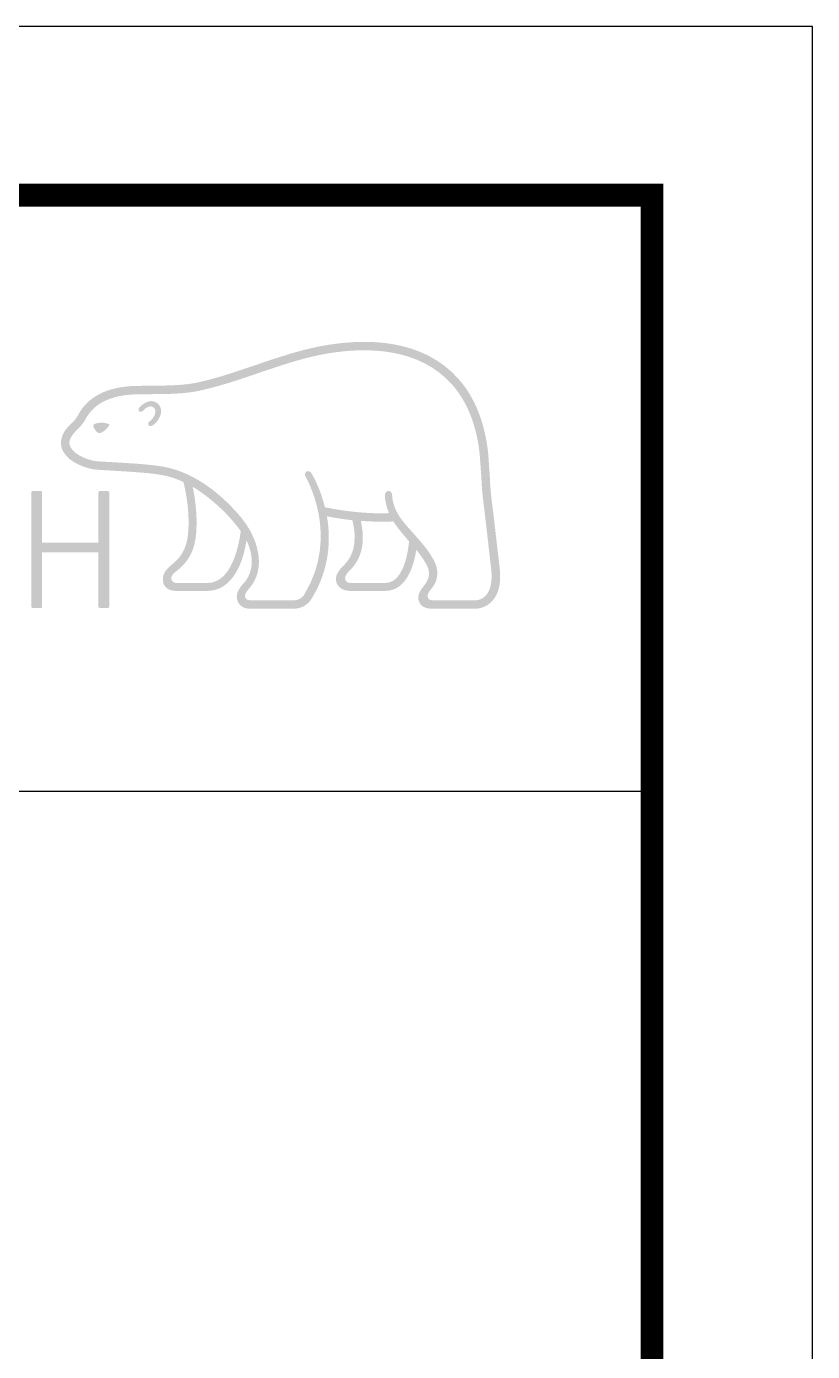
# Model space of a CAD drawing. Extents: x 0 to 3160, y 0 to 2315.
# Drawn here: x 2909.1 to 3159.5, y 1892.6 to 2315 of the extents above; entities that cross this region are included whole.
import ezdxf

# ---------------------------------------------------------------- set-up
doc = ezdxf.new("R2010")
doc.units = 0
doc.header["$LTSCALE"] = 10
doc.header["$MEASUREMENT"] = 0
doc.layers.get('0').update_dxf_attribs({"linetype": 'CONTINUOUS'})

msp = doc.modelspace()

# ---------------------------------------------------------------- hatches: boundary and pattern name
h = msp.add_hatch(color=5)
edge = h.paths.add_edge_path()
edge.add_spline(control_points=[(3046.68, 2202.75), (3035.34, 2215.47), (3017.67, 2215.6), (3004.82, 2213.48)], knot_values=[4, 4, 4, 4, 5, 5, 5, 5], degree=3, periodic=0)
edge.add_spline(control_points=[(3004.82, 2213.48), (2997.01, 2212.19), (2989.43, 2209.6), (2982.13, 2207.12)], knot_values=[5, 5, 5, 5, 6, 6, 6, 6], degree=3, periodic=0)
edge.add_spline(control_points=[(2982.13, 2207.12), (2976.06, 2205.04), (2969.73, 2202.88), (2963.4, 2201.5)], knot_values=[6, 6, 6, 6, 7, 7, 7, 7], degree=3, periodic=0)
edge.add_spline(control_points=[(2963.4, 2201.5), (2959.02, 2200.58), (2953.49, 2200.55), (2948.63, 2200.53)], knot_values=[7, 7, 7, 7, 8, 8, 8, 8], degree=3, periodic=0)
edge.add_spline(control_points=[(2948.63, 2200.53), (2948.63, 2200.53), (2943.98, 2200.45), (2943.98, 2200.45)], knot_values=[8.00001, 8.00001, 8.00001, 8.00001, 9, 9, 9, 9], degree=3, periodic=0)
edge.add_spline(control_points=[(2943.98, 2200.45), (2934.84, 2200.23), (2928.59, 2197.07), (2925.48, 2191.06)], knot_values=[9, 9, 9, 9, 10, 10, 10, 10], degree=3, periodic=0)
edge.add_spline(control_points=[(2925.48, 2191.06), (2925.48, 2191.06), (2925.32, 2190.79), (2925.32, 2190.79)], knot_values=[10.00001, 10.00001, 10.00001, 10.00001, 11, 11, 11, 11], degree=3, periodic=0)
edge.add_spline(control_points=[(2925.32, 2190.79), (2924.81, 2189.92), (2924.14, 2189.16), (2923.34, 2188.42)], knot_values=[11, 11, 11, 11, 12, 12, 12, 12], degree=3, periodic=0)
edge.add_spline(control_points=[(2923.34, 2188.42), (2922.5, 2187.59), (2921.65, 2186.75), (2921.05, 2185.66)], knot_values=[12, 12, 12, 12, 13, 13, 13, 13], degree=3, periodic=0)
edge.add_spline(control_points=[(2921.05, 2185.66), (2919.87, 2183.61), (2919.76, 2181.53), (2920.75, 2179.62)], knot_values=[13, 13, 13, 13, 14, 14, 14, 14], degree=3, periodic=0)
edge.add_spline(control_points=[(2920.75, 2179.62), (2922.71, 2175.95), (2928.24, 2173.99), (2931.54, 2173.74), (2931.54, 2173.74), (2936.46, 2173.44), (2936.46, 2173.44)], knot_values=[14, 14, 14, 14, 15, 15, 15, 16, 16, 16, 16], degree=3, periodic=0)
edge.add_spline(control_points=[(2936.46, 2173.44), (2941.67, 2173.13), (2948.19, 2172.76), (2952.05, 2172.07)], knot_values=[16, 16, 16, 16, 17, 17, 17, 17], degree=3, periodic=0)
edge.add_spline(control_points=[(2952.05, 2172.07), (2954.5, 2171.63), (2956.86, 2170.87), (2959.05, 2169.87)], knot_values=[17, 17, 17, 17, 18, 18, 18, 18], degree=3, periodic=0)
edge.add_spline(control_points=[(2959.05, 2169.87), (2959.17, 2169.63), (2961.11, 2162.49), (2960.7, 2154.61)], knot_values=[18, 18, 18, 18, 19, 19, 19, 19], degree=3, periodic=0)
edge.add_spline(control_points=[(2960.7, 2154.61), (2960.37, 2147.43), (2957.19, 2144.94), (2954.94, 2143.11)], knot_values=[19, 19, 19, 19, 20, 20, 20, 20], degree=3, periodic=0)
edge.add_spline(control_points=[(2954.94, 2143.11), (2954.91, 2143.08), (2952.7, 2141.36), (2952.56, 2139.23)], knot_values=[20, 20, 20, 20, 21, 21, 21, 21], degree=3, periodic=0)
edge.add_spline(control_points=[(2952.56, 2139.23), (2952.44, 2138.08), (2952.75, 2137.04), (2953.44, 2136.32)], knot_values=[21, 21, 21, 21, 22, 22, 22, 22], degree=3, periodic=0)
edge.add_spline(control_points=[(2953.44, 2136.32), (2954.2, 2135.49), (2955.33, 2135.1), (2956.81, 2135.1), (2956.81, 2135.1), (2966.72, 2135.1), (2966.72, 2135.1)], knot_values=[22, 22, 22, 22, 23, 23, 23, 24, 24, 24, 24], degree=3, periodic=0)
edge.add_spline(control_points=[(2966.72, 2135.1), (2974.85, 2135.1), (2978.3, 2144.6), (2979.16, 2151.23)], knot_values=[24, 24, 24, 24, 25, 25, 25, 25], degree=3, periodic=0)
edge.add_spline(control_points=[(2979.16, 2151.23), (2981.56, 2146.48), (2981.5, 2141.11), (2978.45, 2137.72)], knot_values=[25, 25, 25, 25, 26, 26, 26, 26], degree=3, periodic=0)
edge.add_spline(control_points=[(2978.45, 2137.72), (2978.45, 2137.72), (2975.81, 2135.26), (2976.11, 2132.91)], knot_values=[26.00001, 26.00001, 26.00001, 26.00001, 27, 27, 27, 27], degree=3, periodic=0)
edge.add_spline(control_points=[(2976.11, 2132.91), (2976.36, 2130.43), (2978.42, 2129.44), (2980.08, 2129.44), (2980.08, 2129.44), (2994.22, 2129.44), (2994.22, 2129.44)], knot_values=[27, 27, 27, 27, 28, 28, 28, 29, 29, 29, 29], degree=3, periodic=0)
edge.add_spline(control_points=[(2994.22, 2129.44), (2996.71, 2129.44), (2998.69, 2130.57), (3000.01, 2132.73)], knot_values=[29, 29, 29, 29, 30, 30, 30, 30], degree=3, periodic=0)
edge.add_spline(control_points=[(3000.01, 2132.73), (3005.78, 2142.24), (3006.07, 2151.61), (3004.82, 2158.9)], knot_values=[30, 30, 30, 30, 31, 31, 31, 31], degree=3, periodic=0)
edge.add_spline(control_points=[(3004.82, 2158.9), (3006.53, 2158.55), (3009.42, 2158.02), (3012.93, 2157.64)], knot_values=[31, 31, 31, 31, 32, 32, 32, 32], degree=3, periodic=0)
edge.add_spline(control_points=[(3012.93, 2157.64), (3013.16, 2156.63), (3013.55, 2154.43), (3013.55, 2154.43)], knot_values=[32, 32, 32, 32, 33, 33, 33, 33], degree=3, periodic=0)
edge.add_spline(control_points=[(3013.55, 2154.43), (3013.63, 2153.57), (3013.63, 2152.82), (3013.63, 2152.11)], knot_values=[33, 33, 33, 33, 34, 34, 34, 34], degree=3, periodic=0)
edge.add_spline(control_points=[(3013.63, 2152.11), (3013.63, 2146.63), (3011.2, 2144.26), (3009.84, 2142.92)], knot_values=[34, 34, 34, 34, 35, 35, 35, 35], degree=3, periodic=0)
edge.add_spline(control_points=[(3009.84, 2142.92), (3009.79, 2142.91), (3007.94, 2141.03), (3007.73, 2139.45)], knot_values=[35, 35, 35, 35, 36, 36, 36, 36], degree=3, periodic=0)
edge.add_spline(control_points=[(3007.73, 2139.45), (3007.73, 2139.45), (3007.33, 2137.81), (3008.75, 2136.36)], knot_values=[36.00001, 36.00001, 36.00001, 36.00001, 37, 37, 37, 37], degree=3, periodic=0)
edge.add_spline(control_points=[(3008.75, 2136.36), (3009.54, 2135.54), (3010.8, 2135.1), (3012.46, 2135.1), (3012.46, 2135.1), (3023.42, 2135.1), (3023.42, 2135.1)], knot_values=[37, 37, 37, 37, 38, 38, 38, 39, 39, 39, 39], degree=3, periodic=0)
edge.add_spline(control_points=[(3023.42, 2135.1), (3030.44, 2135.1), (3032.6, 2143.77), (3033.29, 2148.22)], knot_values=[39, 39, 39, 39, 40, 40, 40, 40], degree=3, periodic=0)
edge.add_spline(control_points=[(3033.29, 2148.22), (3034.55, 2146.64), (3035.96, 2144.75), (3036.82, 2142.92)], knot_values=[40, 40, 40, 40, 41, 41, 41, 41], degree=3, periodic=0)
edge.add_spline(control_points=[(3036.82, 2142.92), (3037.4, 2141.69), (3037.49, 2140.31), (3037.05, 2139.02)], knot_values=[41, 41, 41, 41, 42, 42, 42, 42], degree=3, periodic=0)
edge.add_spline(control_points=[(3037.05, 2139.02), (3036.34, 2136.7), (3033.39, 2135.03), (3034, 2132.24)], knot_values=[42, 42, 42, 42, 43, 43, 43, 43], degree=3, periodic=0)
edge.add_spline(control_points=[(3034, 2132.24), (3034.51, 2130.09), (3036.31, 2129.44), (3038.18, 2129.44), (3038.18, 2129.44), (3052.25, 2129.44), (3052.25, 2129.44)], knot_values=[43, 43, 43, 43, 44, 44, 44, 45, 45, 45, 45], degree=3, periodic=0)
edge.add_spline(control_points=[(3052.25, 2129.44), (3052.36, 2129.44), (3055.18, 2129.41), (3057.43, 2131.81)], knot_values=[45, 45, 45, 45, 46, 46, 46, 46], degree=3, periodic=0)
edge.add_spline(control_points=[(3057.43, 2131.81), (3059.55, 2134.09), (3060.36, 2137.47), (3059.88, 2142.19)], knot_values=[46, 46, 46, 46, 47, 47, 47, 47], degree=3, periodic=0)
edge.add_spline(control_points=[(3059.88, 2142.19), (3059.88, 2142.19), (3057.75, 2160.6), (3057.75, 2160.6)], knot_values=[0, 0, 0, 0, 1, 1, 1, 1], degree=3, periodic=0)
edge.add_spline(control_points=[(3057.75, 2160.6), (3056.97, 2165.95), (3056.85, 2168.82), (3056.71, 2171.66), (3056.71, 2171.66), (3056.2, 2178.93), (3056.2, 2178.93)], knot_values=[1, 1, 1, 1, 2, 2, 2, 3, 3, 3, 3], degree=3, periodic=0)
edge.add_spline(control_points=[(3056.2, 2178.93), (3055.13, 2188.85), (3051.91, 2196.87), (3046.68, 2202.75)], knot_values=[3, 3, 3, 3, 4, 4, 4, 4], degree=3, periodic=0)
edge = h.paths.add_edge_path(flags=16)
edge.add_spline(control_points=[(2963.98, 2198.88), (2970.49, 2200.28), (2976.87, 2202.46), (2983.02, 2204.56)], knot_values=[31, 31, 31, 31, 32, 32, 32, 32], degree=3, periodic=0)
edge.add_spline(control_points=[(2983.02, 2204.56), (2990.19, 2207.02), (2997.66, 2209.56), (3005.28, 2210.84)], knot_values=[32, 32, 32, 32, 33, 33, 33, 33], degree=3, periodic=0)
edge.add_spline(control_points=[(3005.28, 2210.84), (3017.46, 2212.85), (3034.14, 2212.73), (3044.62, 2200.96)], knot_values=[33, 33, 33, 33, 34, 34, 34, 34], degree=3, periodic=0)
edge.add_spline(control_points=[(3044.62, 2200.96), (3049.48, 2195.5), (3052.49, 2187.99), (3053.5, 2178.64), (3053.5, 2178.64), (3054.01, 2171.53), (3054.01, 2171.53)], knot_values=[34, 34, 34, 34, 35, 35, 35, 36, 36, 36, 36], degree=3, periodic=0)
edge.add_spline(control_points=[(3054.01, 2171.53), (3054.14, 2168.66), (3054.31, 2165.69), (3055.07, 2160.24), (3055.07, 2160.24), (3057.17, 2141.88), (3057.17, 2141.88)], knot_values=[36, 36, 36, 36, 37, 37, 37, 38, 38, 38, 38], degree=3, periodic=0)
edge.add_spline(control_points=[(3057.17, 2141.88), (3057.54, 2138.07), (3056.94, 2135.34), (3055.49, 2133.69)], knot_values=[38, 38, 38, 38, 39, 39, 39, 39], degree=3, periodic=0)
edge.add_spline(control_points=[(3055.49, 2133.69), (3054.1, 2132.14), (3052.36, 2132.12), (3052.25, 2132.12), (3052.25, 2132.12), (3038.42, 2132.12), (3038.42, 2132.12)], knot_values=[0, 0, 0, 0, 1, 1, 1, 2, 2, 2, 2], degree=3, periodic=0)
edge.add_spline(control_points=[(3038.42, 2132.12), (3037.56, 2132.12), (3036.91, 2132.49), (3036.91, 2133.48)], knot_values=[2, 2, 2, 2, 3, 3, 3, 3], degree=3, periodic=0)
edge.add_spline(control_points=[(3036.91, 2133.48), (3036.91, 2134.93), (3038.75, 2136.12), (3039.46, 2137.98)], knot_values=[3, 3, 3, 3, 4, 4, 4, 4], degree=3, periodic=0)
edge.add_spline(control_points=[(3039.46, 2137.98), (3040.24, 2139.98), (3040.15, 2142.15), (3039.26, 2144.09)], knot_values=[4, 4, 4, 4, 5, 5, 5, 5], degree=3, periodic=0)
edge.add_spline(control_points=[(3039.26, 2144.09), (3037.61, 2147.55), (3035.15, 2150.3), (3032.8, 2152.96)], knot_values=[5, 5, 5, 5, 6, 6, 6, 6], degree=3, periodic=0)
edge.add_spline(control_points=[(3032.8, 2152.96), (3029.43, 2156.73), (3025.84, 2160.34), (3025.61, 2165.53)], knot_values=[6, 6, 6, 6, 7, 7, 7, 7], degree=3, periodic=0)
edge.add_spline(control_points=[(3025.61, 2165.53), (3025.54, 2166.27), (3025.22, 2166.99), (3024.46, 2166.97)], knot_values=[7, 7, 7, 7, 8, 8, 8, 8], degree=3, periodic=0)
edge.add_spline(control_points=[(3024.46, 2166.97), (3023.74, 2166.94), (3023.23, 2166.27), (3023.26, 2165.31)], knot_values=[8, 8, 8, 8, 9, 9, 9, 9], degree=3, periodic=0)
edge.add_spline(control_points=[(3023.26, 2165.31), (3023.42, 2163.33), (3023.94, 2161.53), (3024.62, 2159.9)], knot_values=[9, 9, 9, 9, 10, 10, 10, 10], degree=3, periodic=0)
edge.add_spline(control_points=[(3024.62, 2159.9), (3015.51, 2159.51), (3006.37, 2161.31), (3004.18, 2161.76)], knot_values=[10, 10, 10, 10, 11, 11, 11, 11], degree=3, periodic=0)
edge.add_spline(control_points=[(3004.18, 2161.76), (3002.58, 2168.29), (2999.95, 2172.51), (2999.92, 2172.6)], knot_values=[11, 11, 11, 11, 12, 12, 12, 12], degree=3, periodic=0)
edge.add_spline(control_points=[(2999.92, 2172.6), (2999.51, 2173.26), (2998.82, 2173.48), (2998.31, 2173.16)], knot_values=[12, 12, 12, 12, 13, 13, 13, 13], degree=3, periodic=0)
edge.add_spline(control_points=[(2998.31, 2173.16), (2997.77, 2172.84), (2997.66, 2172.07), (2998.06, 2171.43)], knot_values=[13, 13, 13, 13, 14, 14, 14, 14], degree=3, periodic=0)
edge.add_spline(control_points=[(2998.06, 2171.43), (2998.16, 2171.24), (3009, 2152.82), (2997.7, 2134.1)], knot_values=[14, 14, 14, 14, 15, 15, 15, 15], degree=3, periodic=0)
edge.add_spline(control_points=[(2997.7, 2134.1), (2996.9, 2132.75), (2995.77, 2132.12), (2994.22, 2132.12), (2994.22, 2132.12), (2980.15, 2132.12), (2980.15, 2132.12)], knot_values=[15, 15, 15, 15, 16, 16, 16, 17, 17, 17, 17], degree=3, periodic=0)
edge.add_spline(control_points=[(2980.15, 2132.12), (2979.57, 2132.12), (2978.71, 2132.54), (2978.71, 2133.49)], knot_values=[17, 17, 17, 17, 18, 18, 18, 18], degree=3, periodic=0)
edge.add_spline(control_points=[(2978.71, 2133.49), (2978.71, 2134.47), (2980.07, 2135.91), (2980.07, 2135.91)], knot_values=[18, 18, 18, 18, 19, 19, 19, 19], degree=3, periodic=0)
edge.add_spline(control_points=[(2980.07, 2135.91), (2985.72, 2142.24), (2982.87, 2152.08), (2977.41, 2158.6)], knot_values=[19, 19, 19, 19, 20, 20, 20, 20], degree=3, periodic=0)
edge.add_spline(control_points=[(2977.41, 2158.6), (2972.13, 2164.88), (2963.52, 2172.78), (2952.51, 2174.75)], knot_values=[20, 20, 20, 20, 21, 21, 21, 21], degree=3, periodic=0)
edge.add_spline(control_points=[(2952.51, 2174.75), (2948.53, 2175.44), (2941.91, 2175.83), (2936.59, 2176.13), (2936.59, 2176.13), (2931.74, 2176.41), (2931.74, 2176.41)], knot_values=[21, 21, 21, 21, 22, 22, 22, 23, 23, 23, 23], degree=3, periodic=0)
edge.add_spline(control_points=[(2931.74, 2176.41), (2929.04, 2176.63), (2924.58, 2178.27), (2923.17, 2180.87)], knot_values=[23, 23, 23, 23, 24, 24, 24, 24], degree=3, periodic=0)
edge.add_spline(control_points=[(2923.17, 2180.87), (2922.57, 2181.95), (2922.65, 2183.09), (2923.43, 2184.3)], knot_values=[24, 24, 24, 24, 25, 25, 25, 25], degree=3, periodic=0)
edge.add_spline(control_points=[(2923.43, 2184.3), (2923.87, 2185.1), (2924.58, 2185.8), (2925.29, 2186.52)], knot_values=[25, 25, 25, 25, 26, 26, 26, 26], degree=3, periodic=0)
edge.add_spline(control_points=[(2925.29, 2186.52), (2926.13, 2187.4), (2926.99, 2188.27), (2927.68, 2189.46)], knot_values=[26, 26, 26, 26, 27, 27, 27, 27], degree=3, periodic=0)
edge.add_spline(control_points=[(2927.68, 2189.46), (2927.68, 2189.46), (2927.89, 2189.82), (2927.89, 2189.82)], knot_values=[27.00001, 27.00001, 27.00001, 27.00001, 28, 28, 28, 28], degree=3, periodic=0)
edge.add_spline(control_points=[(2927.89, 2189.82), (2930.57, 2194.9), (2935.95, 2197.55), (2944.08, 2197.77)], knot_values=[28, 28, 28, 28, 29, 29, 29, 29], degree=3, periodic=0)
edge.add_spline(control_points=[(2944.08, 2197.77), (2944.08, 2197.77), (2948.63, 2197.82), (2948.63, 2197.82)], knot_values=[29.00001, 29.00001, 29.00001, 29.00001, 30, 30, 30, 30], degree=3, periodic=0)
edge.add_spline(control_points=[(2948.63, 2197.82), (2953.6, 2197.85), (2959.31, 2197.87), (2963.98, 2198.88)], knot_values=[30, 30, 30, 30, 31, 31, 31, 31], degree=3, periodic=0)
edge = h.paths.add_edge_path(flags=0)
edge.add_spline(control_points=[(2950.59, 2195.08), (2951.53, 2194.36), (2952.14, 2193.32), (2951.98, 2192.06)], knot_values=[8, 8, 8, 8, 9, 9, 9, 9], degree=3, periodic=0)
edge.add_spline(control_points=[(2951.98, 2192.06), (2951.8, 2190.25), (2950.23, 2188.31), (2949.04, 2187.71)], knot_values=[7, 7, 7, 7, 8, 8, 8, 8], degree=3, periodic=0)
edge.add_spline(control_points=[(2949.04, 2187.71), (2948.63, 2187.55), (2948.1, 2187.64), (2947.94, 2188.05)], knot_values=[6, 6, 6, 6, 7, 7, 7, 7], degree=3, periodic=0)
edge.add_spline(control_points=[(2947.94, 2188.05), (2947.74, 2188.45), (2947.99, 2188.96), (2948.38, 2189.2)], knot_values=[5, 5, 5, 5, 6, 6, 6, 6], degree=3, periodic=0)
edge.add_spline(control_points=[(2948.38, 2189.2), (2949.04, 2189.6), (2950.04, 2190.91), (2950.15, 2192.03)], knot_values=[4, 4, 4, 4, 5, 5, 5, 5], degree=3, periodic=0)
edge.add_spline(control_points=[(2950.15, 2192.03), (2950.23, 2192.71), (2950.04, 2193.25), (2949.49, 2193.64)], knot_values=[3, 3, 3, 3, 4, 4, 4, 4], degree=3, periodic=0)
edge.add_spline(control_points=[(2949.49, 2193.64), (2948.03, 2194.66), (2946.34, 2192.66), (2946.17, 2192.51)], knot_values=[2, 2, 2, 2, 3, 3, 3, 3], degree=3, periodic=0)
edge.add_spline(control_points=[(2946.17, 2192.51), (2945.86, 2192.16), (2945.33, 2192.08), (2945.03, 2192.36)], knot_values=[1, 1, 1, 1, 2, 2, 2, 2], degree=3, periodic=0)
edge.add_spline(control_points=[(2945.03, 2192.36), (2944.66, 2192.66), (2944.72, 2193.2), (2945.03, 2193.56)], knot_values=[0, 0, 0, 0, 1, 1, 1, 1], degree=3, periodic=0)
edge.add_spline(control_points=[(2945.03, 2193.56), (2945.93, 2194.54), (2948.38, 2196.6), (2950.59, 2195.08)], knot_values=[9, 9, 9, 9, 10, 10, 10, 10], degree=3, periodic=0)
edge = h.paths.add_edge_path(flags=16)
edge.add_spline(control_points=[(2963.24, 2154.49), (2963.52, 2160.18), (2962.68, 2165.4), (2962.06, 2168.29), (2962.06, 2168.29), (2970.9, 2163.23), (2977.36, 2154.15)], knot_values=[5, 5, 5, 5, 6, 6, 6, 7, 7, 7, 7], degree=3, periodic=0)
edge.add_spline(control_points=[(2977.36, 2154.15), (2976.87, 2150.3), (2974.71, 2137.63), (2966.72, 2137.63), (2966.72, 2137.63), (2956.81, 2137.63), (2956.81, 2137.63)], knot_values=[0, 0, 0, 0, 1, 1, 1, 2, 2, 2, 2], degree=3, periodic=0)
edge.add_spline(control_points=[(2956.81, 2137.63), (2956.05, 2137.63), (2955.21, 2138.24), (2955.21, 2139.19)], knot_values=[2, 2, 2, 2, 3, 3, 3, 3], degree=3, periodic=0)
edge.add_spline(control_points=[(2955.21, 2139.19), (2955.21, 2140.15), (2956.44, 2141.11), (2956.56, 2141.15)], knot_values=[3, 3, 3, 3, 4, 4, 4, 4], degree=3, periodic=0)
edge.add_spline(control_points=[(2956.56, 2141.15), (2959.05, 2143.13), (2962.83, 2146.18), (2963.24, 2154.49)], knot_values=[4, 4, 4, 4, 5, 5, 5, 5], degree=3, periodic=0)
edge = h.paths.add_edge_path(flags=0)
edge.add_spline(control_points=[(2935.4, 2188.27), (2935.4, 2188.27), (2935.72, 2188.12), (2935.25, 2187.58)], knot_values=[1.00001, 1.00001, 1.00001, 1.00001, 2, 2, 2, 2], degree=3, periodic=0)
edge.add_spline(control_points=[(2935.25, 2187.58), (2934.06, 2185.9), (2932.85, 2185.53), (2932.85, 2185.53)], knot_values=[2, 2, 2, 2, 2.99999, 2.99999, 2.99999, 2.99999], degree=3, periodic=0)
edge.add_spline(control_points=[(2932.85, 2185.53), (2932.85, 2185.53), (2931.95, 2185.22), (2931.44, 2185.82)], knot_values=[3.00001, 3.00001, 3.00001, 3.00001, 4, 4, 4, 4], degree=3, periodic=0)
edge.add_spline(control_points=[(2931.44, 2185.82), (2930.43, 2187.02), (2930.38, 2187.69), (2930.38, 2187.69), (2930.38, 2187.69), (2930.29, 2188.2), (2930.8, 2188.32)], knot_values=[4, 4, 4, 4, 5, 5, 5, 6, 6, 6, 6], degree=3, periodic=0)
edge.add_spline(control_points=[(2935.4, 2188.27), (2932.85, 2189.26), (2930.8, 2188.32), (2930.8, 2188.32)], knot_values=[0.00001, 0.00001, 0.00001, 0.00001, 1, 1, 1, 1], degree=3, periodic=0)
edge = h.paths.add_edge_path(flags=16)
edge.add_spline(control_points=[(3015.66, 2157.43), (3018.76, 2157.2), (3022.63, 2157.06), (3025.96, 2157.26)], knot_values=[6, 6, 6, 6, 7, 7, 7, 7], degree=3, periodic=0)
edge.add_spline(control_points=[(3025.96, 2157.26), (3027.23, 2155.27), (3029.35, 2152.77), (3030.98, 2150.89)], knot_values=[7, 7, 7, 7, 8, 8, 8, 8], degree=3, periodic=0)
edge.add_spline(control_points=[(3030.98, 2150.89), (3030.95, 2150.73), (3030.09, 2137.63), (3023.42, 2137.63)], knot_values=[9, 9, 9, 9, 10, 10, 10, 10], degree=3, periodic=0)
edge.add_spline(control_points=[(3023.42, 2137.63), (3023.42, 2137.63), (3012.15, 2137.63), (3012.15, 2137.63)], knot_values=[0, 0, 0, 0, 1, 1, 1, 1], degree=3, periodic=0)
edge.add_spline(control_points=[(3012.15, 2137.63), (3011.26, 2137.63), (3010.6, 2138.32), (3010.6, 2139.19)], knot_values=[1, 1, 1, 1, 2, 2, 2, 2], degree=3, periodic=0)
edge.add_spline(control_points=[(3010.6, 2139.19), (3010.6, 2140.03), (3011.54, 2141.06), (3011.61, 2141.11)], knot_values=[2, 2, 2, 2, 3, 3, 3, 3], degree=3, periodic=0)
edge.add_spline(control_points=[(3011.61, 2141.11), (3013.93, 2143.34), (3016.25, 2146.38), (3016.25, 2152.06)], knot_values=[3, 3, 3, 3, 4, 4, 4, 4], degree=3, periodic=0)
edge.add_spline(control_points=[(3016.25, 2152.06), (3016.25, 2152.88), (3016.21, 2153.77), (3016.09, 2154.69)], knot_values=[4, 4, 4, 4, 5, 5, 5, 5], degree=3, periodic=0)
edge.add_spline(control_points=[(3016.09, 2154.69), (3016.09, 2154.69), (3015.79, 2156.34), (3015.66, 2157.43)], knot_values=[5.00001, 5.00001, 5.00001, 5.00001, 6, 6, 6, 6], degree=3, periodic=0)
h = msp.add_hatch(color=5)
edge = h.paths.add_edge_path()
edge.add_spline(control_points=[(2935.1, 2129.65), (2935.25, 2129.65), (2935.45, 2129.83), (2935.45, 2130.03), (2935.45, 2130.03), (2935.45, 2166.57), (2935.45, 2166.57)], knot_values=[17, 17, 17, 17, 18, 18, 18, 19, 19, 19, 19], degree=3, periodic=0)
edge.add_spline(control_points=[(2935.45, 2166.57), (2935.45, 2166.79), (2935.25, 2166.96), (2935.1, 2166.96)], knot_values=[19, 19, 19, 19, 20, 20, 20, 20], degree=3, periodic=0)
edge.add_spline(control_points=[(2935.1, 2166.96), (2935.1, 2166.96), (2932.43, 2166.96), (2932.43, 2166.96)], knot_values=[0.00001, 0.00001, 0.00001, 0.00001, 1, 1, 1, 1], degree=3, periodic=0)
edge.add_spline(control_points=[(2932.43, 2166.96), (2932.27, 2166.96), (2932.04, 2166.79), (2932.04, 2166.57), (2932.04, 2166.57), (2932.04, 2162.55), (2932.04, 2158.54)], knot_values=[1, 1, 1, 1, 2, 2, 2, 2.5, 2.5, 2.5, 2.5], degree=3, periodic=0)
edge.add_spline(control_points=[(2932.04, 2158.54), (2932.04, 2154.52), (2932.04, 2150.5), (2932.04, 2150.5), (2932.04, 2150.5), (2927.55, 2150.5), (2923.07, 2150.5)], knot_values=[2.5, 2.5, 2.5, 2.5, 3, 3, 3, 3.5, 3.5, 3.5, 3.5], degree=3, periodic=0)
edge.add_spline(control_points=[(2923.07, 2150.5), (2918.58, 2150.5), (2914.09, 2150.5), (2914.09, 2150.5), (2914.09, 2150.5), (2914.09, 2166.57), (2914.09, 2166.57)], knot_values=[3.5, 3.5, 3.5, 3.5, 4, 4, 4, 5, 5, 5, 5], degree=3, periodic=0)
edge.add_spline(control_points=[(2914.09, 2166.57), (2914.09, 2166.78), (2913.89, 2166.96), (2913.71, 2166.96)], knot_values=[5, 5, 5, 5, 6, 6, 6, 6], degree=3, periodic=0)
edge.add_spline(control_points=[(2913.71, 2166.96), (2913.71, 2166.96), (2911.07, 2166.96), (2911.07, 2166.96)], knot_values=[6.00001, 6.00001, 6.00001, 6.00001, 7, 7, 7, 7], degree=3, periodic=0)
edge.add_spline(control_points=[(2911.07, 2166.96), (2910.89, 2166.96), (2910.68, 2166.79), (2910.68, 2166.57), (2910.68, 2166.57), (2910.68, 2130.03), (2910.68, 2130.03)], knot_values=[7, 7, 7, 7, 8, 8, 8, 9, 9, 9, 9], degree=3, periodic=0)
edge.add_spline(control_points=[(2910.68, 2130.03), (2910.68, 2129.83), (2910.89, 2129.65), (2911.07, 2129.65)], knot_values=[9, 9, 9, 9, 10, 10, 10, 10], degree=3, periodic=0)
edge.add_spline(control_points=[(2911.07, 2129.65), (2911.07, 2129.65), (2913.71, 2129.65), (2913.71, 2129.65)], knot_values=[10.00001, 10.00001, 10.00001, 10.00001, 11, 11, 11, 11], degree=3, periodic=0)
edge.add_spline(control_points=[(2913.71, 2129.65), (2913.89, 2129.65), (2914.09, 2129.83), (2914.09, 2130.03), (2914.09, 2130.03), (2914.09, 2134.38), (2914.09, 2138.72)], knot_values=[11, 11, 11, 11, 12, 12, 12, 12.5, 12.5, 12.5, 12.5], degree=3, periodic=0)
edge.add_spline(control_points=[(2914.09, 2138.72), (2914.09, 2143.07), (2914.09, 2147.42), (2914.09, 2147.42), (2914.09, 2147.42), (2918.58, 2147.42), (2923.07, 2147.42)], knot_values=[12.5, 12.5, 12.5, 12.5, 13, 13, 13, 13.5, 13.5, 13.5, 13.5], degree=3, periodic=0)
edge.add_spline(control_points=[(2923.07, 2147.42), (2927.55, 2147.42), (2932.04, 2147.42), (2932.04, 2147.42), (2932.04, 2147.42), (2932.04, 2130.03), (2932.04, 2130.03)], knot_values=[13.5, 13.5, 13.5, 13.5, 14, 14, 14, 15, 15, 15, 15], degree=3, periodic=0)
edge.add_spline(control_points=[(2932.04, 2130.03), (2932.04, 2129.83), (2932.27, 2129.65), (2932.43, 2129.65)], knot_values=[15, 15, 15, 15, 16, 16, 16, 16], degree=3, periodic=0)
edge.add_spline(control_points=[(2932.43, 2129.65), (2932.43, 2129.65), (2935.1, 2129.65), (2935.1, 2129.65)], knot_values=[16.00001, 16.00001, 16.00001, 16.00001, 17, 17, 17, 17], degree=3, periodic=0)

# ---------------------------------------------------------------- linework, layer by layer
at = {"color": 5, "ltscale": 40}
msp.add_line((3108.41, 2071.1), (2603.45, 2071.1), dxfattribs=at)
at = {"ltscale": 0.5}
msp.add_lwpolyline([(0, 0), (3159.52, 0), (3159.52, 2315.04), (0, 2315.04)], close=True, dxfattribs=at)
at = {"color": 5, "linetype": 'ByBlock', "lineweight": 200, "const_width": 7.28}
msp.add_lwpolyline([(50.81, 99.13), (3108.41, 99.13), (3108.41, 2261.29), (50.81, 2261.29)], close=True, dxfattribs=at)

doc.saveas('drawing.dxf')
